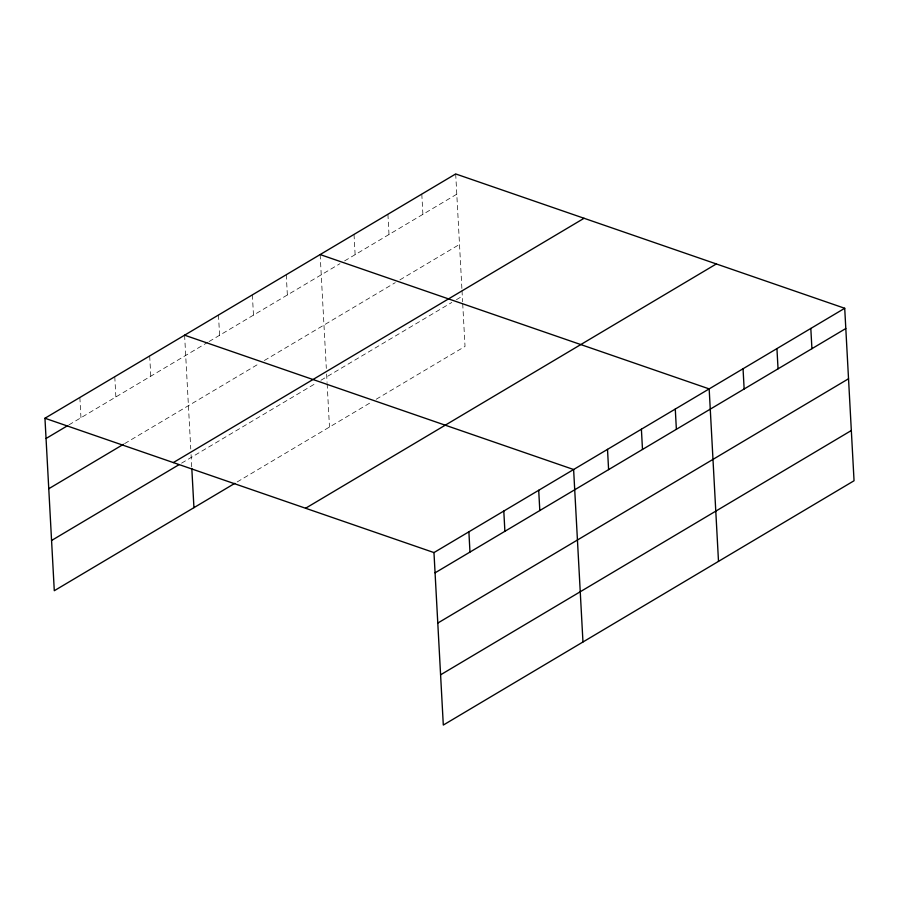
<?xml version="1.0" encoding="UTF-8"?>
<svg xmlns="http://www.w3.org/2000/svg" width="899" height="899" viewBox="0 0 899 899"><rect width="100%" height="100%" fill="white"/><g stroke="black" fill="none" stroke-linecap="round" stroke-linejoin="round"><path stroke-width="0.67" stroke-dasharray="4.5 3.37" d="M68.92 424.89L207.894 342.227M209.062 341.541L339.934 263.699M344.609 260.912L456.782 194.195M124.613 443.623L259.699 363.275M264.373 360.499L395.245 282.657M399.909 279.881L459.501 244.427M181.587 463.154L316.246 383.064M320.921 380.277L451.792 302.446M456.467 299.659L462.311 296.187M237.179 481.943L371.557 402.022M376.22 399.235L465.03 346.418L462.682 303.165M455.692 173.945L461.929 289.197M462.007 290.591L462.614 301.772M421.8 194.105L422.901 214.355M387.918 214.254L389.009 234.504M354.026 234.414L355.127 254.664M320.145 254.563L326.315 368.41M326.618 374.006L327.067 382.39M327.146 383.783L329.483 427.036M286.264 274.723L287.354 294.973M252.372 294.872L253.473 315.122M218.491 315.032L219.581 335.282M184.598 335.181L190.768 449.028M191.071 454.624L191.745 467.188M149.683 355.948L150.785 376.198M114.78 376.715L115.87 396.965M79.865 397.482L80.955 417.732"/><path stroke-width="1.35" d="M234.841 483.336L54.288 590.722L44.95 418.249L455.692 173.945L844.712 308.278L854.05 480.751L443.308 725.055L433.97 552.582L844.712 308.278M46.051 438.498L67.717 425.609M48.771 488.73L123.41 444.331M173.327 462.58L584.069 218.277M51.569 540.49L179.182 464.581M305.593 508.25L716.334 263.946M435.071 572.832L845.802 328.528M437.791 623.063L848.521 378.771M440.589 674.823L851.331 430.52M320.145 254.563L709.165 388.896L718.503 561.369M184.598 335.181L573.618 469.514L582.968 641.987M44.95 418.249L433.97 552.582M810.819 328.438L811.921 348.688M776.938 348.587L778.04 368.837M743.046 368.747L744.147 388.997M675.284 409.056L676.374 429.306M641.392 429.205L642.493 449.466M607.51 449.365L608.601 469.615M538.703 490.281L539.805 510.531M503.8 511.048L504.89 531.298M468.885 531.815L469.975 552.065M191.824 468.593L193.937 507.654"/></g></svg>
